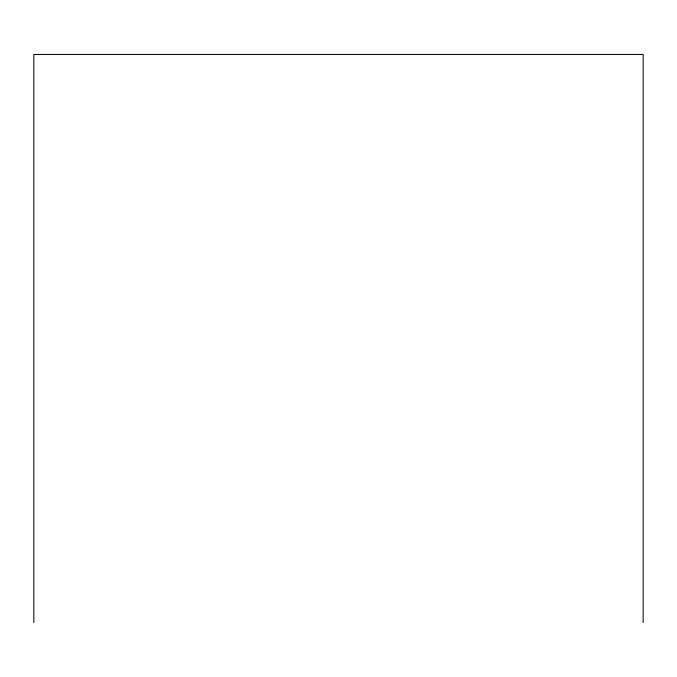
<?xml version="1.0" encoding="UTF-8"?>
<svg xmlns="http://www.w3.org/2000/svg" width="677" height="677" viewBox="0 0 677 677"><rect width="100%" height="100%" fill="white"/><g stroke="black" fill="none" stroke-linecap="round" stroke-linejoin="round"><path stroke-width="1.02" d="M643.15 622.544L643.15 54.456L33.85 54.456L33.85 622.544"/></g></svg>
